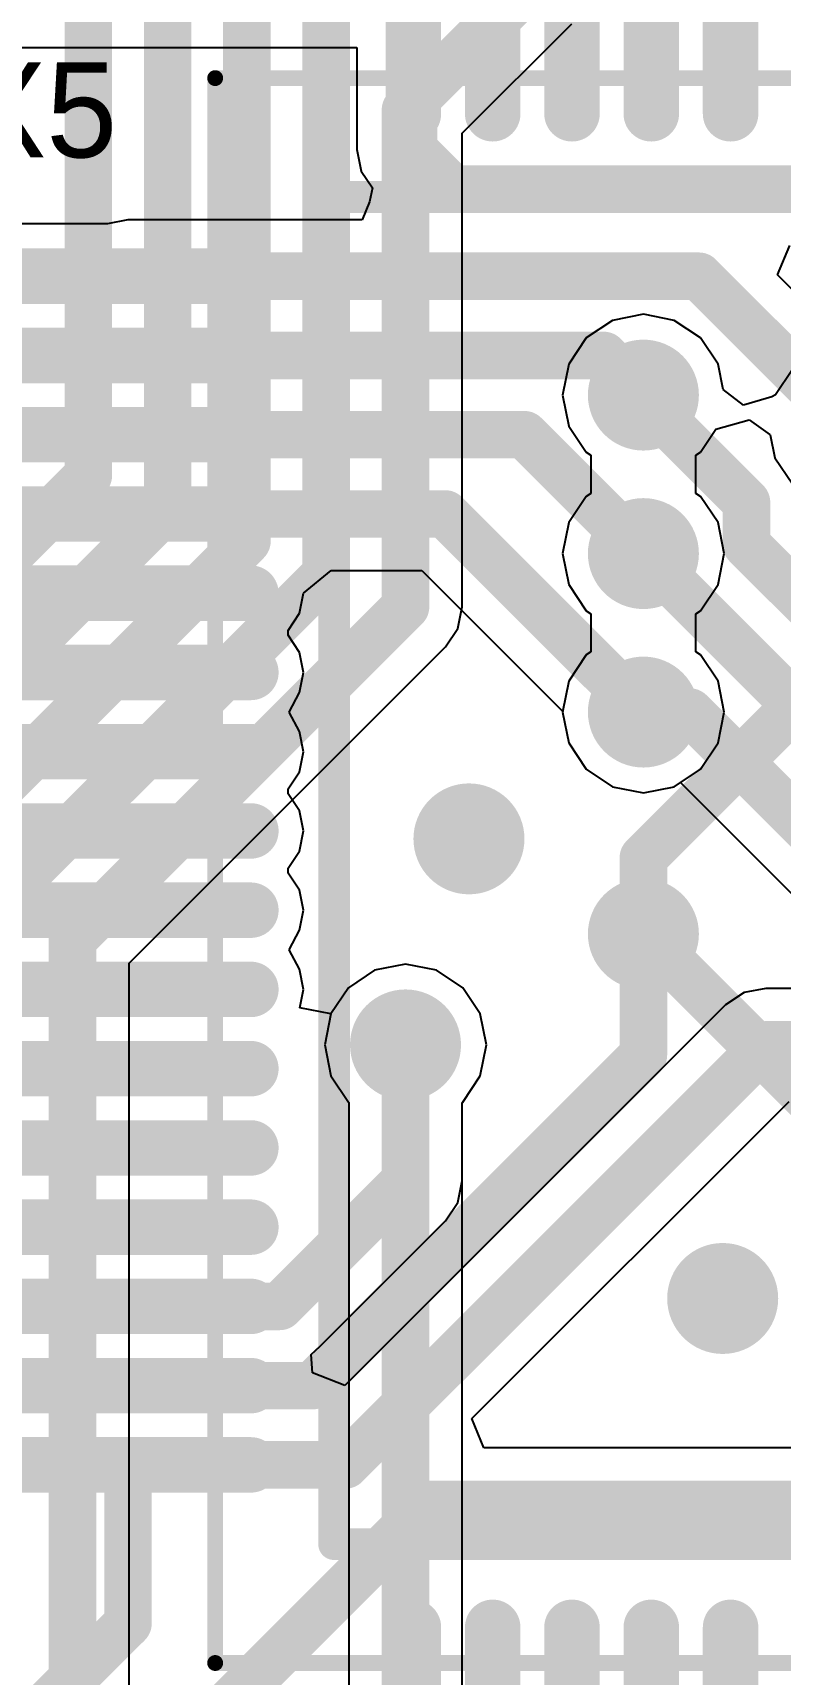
# Model space of a CAD drawing. Header units: millimetres. Extents: x 59 to 152, y 30 to 146.
# Drawn here: x 70.35 to 75.06, y 118.73 to 129.09 of the extents above; entities that cross this region are included whole.
import ezdxf

# ---------------------------------------------------------------- set-up
doc = ezdxf.new("R2010")
doc.units = ezdxf.units.MM
for name, color, linetype in [('BottomLayer', 5, 'Continuous'), ('BottomSolder', 6, 'Continuous'), ('Mechanical13', 56, 'Continuous'), ('MultiLayer', 9, 'Continuous'), ('TopLayer', 1, 'Continuous'), ('TopOverlay', 2, 'Continuous'), ('TopPaste', 8, 'Continuous'), ('TopSolder', 216, 'Continuous'), ('ViaHoleLayer', 16, 'Continuous')]:
    doc.layers.add(name, color=color, linetype=linetype)

# ---------------------------------------------------------------- blocks, each defined once
blk = doc.blocks.new('LQFP64_N_306')
at = {"layer": 'Mechanical13', "const_width": 0.0999998}
for points in [[(5.00000016, 5.0000027), (-5.00000016, 5.0000027)], [(5.00000016, 5.0000027), (5.00000016, -4.999997619999999)], [(5.00000016, -4.999997619999999), (-5.00000016, -4.999997619999999)]]:
    blk.add_lwpolyline(points, dxfattribs=at)
at = {"layer": 'Mechanical13', "const_width": 0.0499999}
for points in [[(4.97500148, 5.0000027, 1), (5.024998839999999, 5.0000027, 1)], [(4.97500148, 5.0000027, 1), (5.024998839999999, 5.0000027, 1)], [(4.97500148, -4.999997619999999, 1), (5.024998839999999, -4.999997619999999, 1)], [(4.97500148, -4.999997619999999, 1), (5.024998839999999, -4.999997619999999, 1)]]:
    blk.add_lwpolyline(points, format="xyb", close=True, dxfattribs=at)
at = {"layer": 'TopLayer', "const_width": 0.2499995}
for points in [[(1.75000158, 6.325001319999999), (1.75000158, 4.77500188)], [(2.25000058, 6.325001319999999), (2.25000058, 4.77500188)], [(2.75000212, 6.325001319999999), (2.75000212, 4.77500188)], [(3.25000112, 6.325001319999999), (3.25000112, 4.77500188)], [(3.75000012, 6.325001319999999), (3.75000012, 4.77500188)], [(4.77500188, 3.75000266), (6.325001319999999, 3.75000266)], [(4.77500188, 3.25000112), (6.325001319999999, 3.25000112)], [(4.77500188, 2.75000212), (6.325001319999999, 2.75000212)], [(4.77500188, 2.25000058), (6.325001319999999, 2.25000058)], [(4.77500188, 1.75000158), (6.325001319999999, 1.75000158)], [(4.77500188, 1.25000258), (6.325001319999999, 1.25000258)], [(4.77500188, 0.75000104), (6.325001319999999, 0.75000104)], [(4.77500188, 0.25000204), (6.325001319999999, 0.25000204)], [(4.77500188, -0.2499995), (6.325001319999999, -0.2499995)], [(4.77500188, -0.7499985), (6.325001319999999, -0.7499985)], [(4.77500188, -1.2499975), (6.325001319999999, -1.2499975)], [(4.77500188, -1.74999904), (6.325001319999999, -1.74999904)], [(4.77500188, -2.24999804), (6.325001319999999, -2.24999804)], [(4.77500188, -2.74999958), (6.325001319999999, -2.74999958)], [(4.77500188, -3.24999858), (6.325001319999999, -3.24999858)], [(4.77500188, -3.74999758), (6.325001319999999, -3.74999758)], [(1.75000158, -4.77499934), (1.75000158, -6.32499878)], [(2.25000058, -4.77499934), (2.25000058, -6.32499878)], [(2.75000212, -4.77499934), (2.75000212, -6.32499878)], [(3.25000112, -4.77499934), (3.25000112, -6.32499878)], [(3.75000012, -4.77499934), (3.75000012, -6.32499878)]]:
    blk.add_lwpolyline(points, dxfattribs=at)
at = {"layer": 'TopLayer', "const_width": 0.12499848}
for points in [[(1.68750234, 4.77500188, 1), (1.81250082, 4.77500188, 1)], [(2.18750134, 4.77500188, 1), (2.31249982, 4.77500188, 1)], [(2.68750288, 4.77500188, 1), (2.81250136, 4.77500188, 1)], [(3.18750188, 4.77500188, 1), (3.31250036, 4.77500188, 1)], [(3.68750088, 4.77500188, 1), (3.81249936, 4.77500188, 1)], [(4.712502639999999, 3.75000266, 1), (4.83750112, 3.75000266, 1)], [(4.712502639999999, 3.25000112, 1), (4.83750112, 3.25000112, 1)], [(4.712502639999999, 2.75000212, 1), (4.83750112, 2.75000212, 1)], [(4.712502639999999, 2.25000058, 1), (4.83750112, 2.25000058, 1)], [(4.712502639999999, 1.75000158, 1), (4.83750112, 1.75000158, 1)], [(4.712502639999999, 1.25000258, 1), (4.83750112, 1.25000258, 1)], [(4.712502639999999, 0.75000104, 1), (4.83750112, 0.75000104, 1)], [(4.712502639999999, 0.25000204, 1), (4.83750112, 0.25000204, 1)], [(4.712502639999999, -0.2499995, 1), (4.83750112, -0.2499995, 1)], [(4.712502639999999, -0.7499985, 1), (4.83750112, -0.7499985, 1)], [(4.712502639999999, -1.2499975, 1), (4.83750112, -1.2499975, 1)], [(4.712502639999999, -1.74999904, 1), (4.83750112, -1.74999904, 1)], [(4.712502639999999, -2.24999804, 1), (4.83750112, -2.24999804, 1)], [(4.712502639999999, -2.74999958, 1), (4.83750112, -2.74999958, 1)], [(4.712502639999999, -3.24999858, 1), (4.83750112, -3.24999858, 1)], [(4.712502639999999, -3.74999758, 1), (4.83750112, -3.74999758, 1)], [(1.68750234, -4.77499934, 1), (1.81250082, -4.77499934, 1)], [(2.18750134, -4.77499934, 1), (2.31249982, -4.77499934, 1)], [(2.68750288, -4.77499934, 1), (2.81250136, -4.77499934, 1)], [(3.18750188, -4.77499934, 1), (3.31250036, -4.77499934, 1)], [(3.68750088, -4.77499934, 1), (3.81249936, -4.77499934, 1)]]:
    blk.add_lwpolyline(points, format="xyb", close=True, dxfattribs=at)
at = {"layer": 'TopOverlay', "const_width": 0.1999996}
for points in [[(4.25000166, 4.25000166), (-4.24999912, 4.25000166)], [(4.25000166, 4.25000166), (4.25000166, -4.24999912)], [(4.25000166, -4.24999912), (-4.24999912, -4.24999912)]]:
    blk.add_lwpolyline(points, dxfattribs=at)
at = {"layer": 'TopOverlay', "const_width": 0.0999998}
for points in [[(4.20000176, 4.25000166, 1), (4.30000156, 4.25000166, 1)], [(4.20000176, 4.25000166, 1), (4.30000156, 4.25000166, 1)], [(4.20000176, -4.24999912, 1), (4.30000156, -4.24999912, 1)], [(4.20000176, -4.24999912, 1), (4.30000156, -4.24999912, 1)]]:
    blk.add_lwpolyline(points, format="xyb", close=True, dxfattribs=at)
at = {"layer": 'TopPaste', "const_width": 0.2499995}
for points in [[(1.75000158, 6.325001319999999), (1.75000158, 4.77500188)], [(2.25000058, 6.325001319999999), (2.25000058, 4.77500188)], [(2.75000212, 6.325001319999999), (2.75000212, 4.77500188)], [(3.25000112, 6.325001319999999), (3.25000112, 4.77500188)], [(3.75000012, 6.325001319999999), (3.75000012, 4.77500188)], [(4.77500188, 3.75000266), (6.325001319999999, 3.75000266)], [(4.77500188, 3.25000112), (6.325001319999999, 3.25000112)], [(4.77500188, 2.75000212), (6.325001319999999, 2.75000212)], [(4.77500188, 2.25000058), (6.325001319999999, 2.25000058)], [(4.77500188, 1.75000158), (6.325001319999999, 1.75000158)], [(4.77500188, 1.25000258), (6.325001319999999, 1.25000258)], [(4.77500188, 0.75000104), (6.325001319999999, 0.75000104)], [(4.77500188, 0.25000204), (6.325001319999999, 0.25000204)], [(4.77500188, -0.2499995), (6.325001319999999, -0.2499995)], [(4.77500188, -0.7499985), (6.325001319999999, -0.7499985)], [(4.77500188, -1.2499975), (6.325001319999999, -1.2499975)], [(4.77500188, -1.74999904), (6.325001319999999, -1.74999904)], [(4.77500188, -2.24999804), (6.325001319999999, -2.24999804)], [(4.77500188, -2.74999958), (6.325001319999999, -2.74999958)], [(4.77500188, -3.24999858), (6.325001319999999, -3.24999858)], [(4.77500188, -3.74999758), (6.325001319999999, -3.74999758)], [(1.75000158, -4.77499934), (1.75000158, -6.32499878)], [(2.25000058, -4.77499934), (2.25000058, -6.32499878)], [(2.75000212, -4.77499934), (2.75000212, -6.32499878)], [(3.25000112, -4.77499934), (3.25000112, -6.32499878)], [(3.75000012, -4.77499934), (3.75000012, -6.32499878)]]:
    blk.add_lwpolyline(points, dxfattribs=at)
at = {"layer": 'TopPaste', "const_width": 0.12499848}
for points in [[(1.68750234, 4.77500188, 1), (1.81250082, 4.77500188, 1)], [(2.18750134, 4.77500188, 1), (2.31249982, 4.77500188, 1)], [(2.68750288, 4.77500188, 1), (2.81250136, 4.77500188, 1)], [(3.18750188, 4.77500188, 1), (3.31250036, 4.77500188, 1)], [(3.68750088, 4.77500188, 1), (3.81249936, 4.77500188, 1)], [(4.712502639999999, 3.75000266, 1), (4.83750112, 3.75000266, 1)], [(4.712502639999999, 3.25000112, 1), (4.83750112, 3.25000112, 1)], [(4.712502639999999, 2.75000212, 1), (4.83750112, 2.75000212, 1)], [(4.712502639999999, 2.25000058, 1), (4.83750112, 2.25000058, 1)], [(4.712502639999999, 1.75000158, 1), (4.83750112, 1.75000158, 1)], [(4.712502639999999, 1.25000258, 1), (4.83750112, 1.25000258, 1)], [(4.712502639999999, 0.75000104, 1), (4.83750112, 0.75000104, 1)], [(4.712502639999999, 0.25000204, 1), (4.83750112, 0.25000204, 1)], [(4.712502639999999, -0.2499995, 1), (4.83750112, -0.2499995, 1)], [(4.712502639999999, -0.7499985, 1), (4.83750112, -0.7499985, 1)], [(4.712502639999999, -1.2499975, 1), (4.83750112, -1.2499975, 1)], [(4.712502639999999, -1.74999904, 1), (4.83750112, -1.74999904, 1)], [(4.712502639999999, -2.24999804, 1), (4.83750112, -2.24999804, 1)], [(4.712502639999999, -2.74999958, 1), (4.83750112, -2.74999958, 1)], [(4.712502639999999, -3.24999858, 1), (4.83750112, -3.24999858, 1)], [(4.712502639999999, -3.74999758, 1), (4.83750112, -3.74999758, 1)], [(1.68750234, -4.77499934, 1), (1.81250082, -4.77499934, 1)], [(2.18750134, -4.77499934, 1), (2.31249982, -4.77499934, 1)], [(2.68750288, -4.77499934, 1), (2.81250136, -4.77499934, 1)], [(3.18750188, -4.77499934, 1), (3.31250036, -4.77499934, 1)], [(3.68750088, -4.77499934, 1), (3.81249936, -4.77499934, 1)]]:
    blk.add_lwpolyline(points, format="xyb", close=True, dxfattribs=at)
at = {"layer": 'TopSolder', "const_width": 0.3499993}
for points in [[(1.75000158, 6.325001319999999), (1.75000158, 4.77500188)], [(2.25000058, 6.325001319999999), (2.25000058, 4.77500188)], [(2.75000212, 6.325001319999999), (2.75000212, 4.77500188)], [(3.25000112, 6.325001319999999), (3.25000112, 4.77500188)], [(3.75000012, 6.325001319999999), (3.75000012, 4.77500188)], [(4.77500188, 3.75000266), (6.325001319999999, 3.75000266)], [(4.77500188, 3.25000112), (6.325001319999999, 3.25000112)], [(4.77500188, 2.75000212), (6.325001319999999, 2.75000212)], [(4.77500188, 2.25000058), (6.325001319999999, 2.25000058)], [(4.77500188, 1.75000158), (6.325001319999999, 1.75000158)], [(4.77500188, 1.25000258), (6.325001319999999, 1.25000258)], [(4.77500188, 0.75000104), (6.325001319999999, 0.75000104)], [(4.77500188, 0.25000204), (6.325001319999999, 0.25000204)], [(4.77500188, -0.2499995), (6.325001319999999, -0.2499995)], [(4.77500188, -0.7499985), (6.325001319999999, -0.7499985)], [(4.77500188, -1.2499975), (6.325001319999999, -1.2499975)], [(4.77500188, -1.74999904), (6.325001319999999, -1.74999904)], [(4.77500188, -2.24999804), (6.325001319999999, -2.24999804)], [(4.77500188, -2.74999958), (6.325001319999999, -2.74999958)], [(4.77500188, -3.24999858), (6.325001319999999, -3.24999858)], [(4.77500188, -3.74999758), (6.325001319999999, -3.74999758)], [(1.75000158, -4.77499934), (1.75000158, -6.32499878)], [(2.25000058, -4.77499934), (2.25000058, -6.32499878)], [(2.75000212, -4.77499934), (2.75000212, -6.32499878)], [(3.25000112, -4.77499934), (3.25000112, -6.32499878)], [(3.75000012, -4.77499934), (3.75000012, -6.32499878)]]:
    blk.add_lwpolyline(points, dxfattribs=at)
at = {"layer": 'TopSolder', "const_width": 0.17499838}
for points in [[(1.66250112, 4.77500188, 1), (1.83750204, 4.77500188, 1)], [(2.16250012, 4.77500188, 1), (2.33750104, 4.77500188, 1)], [(2.66250166, 4.77500188, 1), (2.83750258, 4.77500188, 1)], [(3.16250066, 4.77500188, 1), (3.33750158, 4.77500188, 1)], [(3.66249966, 4.77500188, 1), (3.83750058, 4.77500188, 1)], [(4.687501419999999, 3.75000266, 1), (4.86250234, 3.75000266, 1)], [(4.687501419999999, 3.25000112, 1), (4.86250234, 3.25000112, 1)], [(4.687501419999999, 2.75000212, 1), (4.86250234, 2.75000212, 1)], [(4.687501419999999, 2.25000058, 1), (4.86250234, 2.25000058, 1)], [(4.687501419999999, 1.75000158, 1), (4.86250234, 1.75000158, 1)], [(4.687501419999999, 1.25000258, 1), (4.86250234, 1.25000258, 1)], [(4.687501419999999, 0.75000104, 1), (4.86250234, 0.75000104, 1)], [(4.687501419999999, 0.25000204, 1), (4.86250234, 0.25000204, 1)], [(4.687501419999999, -0.2499995, 1), (4.86250234, -0.2499995, 1)], [(4.687501419999999, -0.7499985, 1), (4.86250234, -0.7499985, 1)], [(4.687501419999999, -1.2499975, 1), (4.86250234, -1.2499975, 1)], [(4.687501419999999, -1.74999904, 1), (4.86250234, -1.74999904, 1)], [(4.687501419999999, -2.24999804, 1), (4.86250234, -2.24999804, 1)], [(4.687501419999999, -2.74999958, 1), (4.86250234, -2.74999958, 1)], [(4.687501419999999, -3.24999858, 1), (4.86250234, -3.24999858, 1)], [(4.687501419999999, -3.74999758, 1), (4.86250234, -3.74999758, 1)], [(1.66250112, -4.77499934, 1), (1.83750204, -4.77499934, 1)], [(2.16250012, -4.77499934, 1), (2.33750104, -4.77499934, 1)], [(2.66250166, -4.77499934, 1), (2.83750258, -4.77499934, 1)], [(3.16250066, -4.77499934, 1), (3.33750158, -4.77499934, 1)], [(3.66249966, -4.77499934, 1), (3.83750058, -4.77499934, 1)]]:
    blk.add_lwpolyline(points, format="xyb", close=True, dxfattribs=at)

msp = doc.modelspace()

# ---------------------------------------------------------------- linework, layer by layer
at = {"layer": 'BottomLayer'}
for p, q in [((73.05685668, 128.45218404), (73.74781542, 129.14314278)), ((73.05685668, 125.4644811), (73.05685668, 128.45218404)), ((74.19999892, 127.30979364), (74.00490914, 127.27098752)), ((74.3950887, 127.27098752), (74.19999892, 127.30979364)), ((74.00490914, 127.27098752), (73.83951958, 127.1604772)), ((74.56047826, 127.1604772), (74.3950887, 127.27098752)), ((73.83951958, 127.1604772), (73.72900926, 126.99508764)), ((74.67098858, 126.99508764), (74.56047826, 127.1604772)), ((73.72900926, 126.99508764), (73.69020314, 126.79999786)), ((74.70286811999999, 126.83482126), (74.67098858, 126.99508764)), ((75.13951952, 126.96048014), (75.03319766, 126.8013593)), ((73.69020314, 126.79999786), (73.72900926, 126.60490808)), ((74.83148102, 126.73603304), (74.70286811999999, 126.83482126)), ((75.0102005, 126.78946702), (74.83148102, 126.73603304)), ((75.03319766, 126.8013593), (75.0102005, 126.78946702)), ((73.72900926, 126.60490808), (73.83951958, 126.43951852)), ((73.83951958, 126.43951852), (73.86832826, 126.42026786)), ((73.86832826, 126.42026786), (73.86832826, 126.17972986)), ((73.83951958, 126.1604792), (73.72900926, 125.99508964)), ((73.86832826, 126.17972986), (73.83951958, 126.1604792)), ((73.72900926, 125.99508964), (73.69020314, 125.79999986)), ((73.69020314, 125.79999986), (73.72900926, 125.60491008)), ((73.72900926, 125.60491008), (73.83951958, 125.43952052)), ((73.02969138, 125.327918), (73.05685668, 125.4644811)), ((73.83951958, 125.43952052), (73.86832826, 125.42026986)), ((73.86832826, 125.42026986), (73.86832826, 125.17973186)), ((72.95233567999999, 125.2121448), (73.02969138, 125.327918)), ((70.95685834, 123.21666746), (72.95233567999999, 125.2121448)), ((73.83951958, 125.1604812), (73.72900926, 124.99509164)), ((73.86832826, 125.17973186), (73.83951958, 125.1604812)), ((73.72900926, 124.99509164), (73.69020314, 124.80000186)), ((73.69020314, 124.80000186), (73.72900926, 124.60491208)), ((73.72900926, 124.60491208), (73.83951958, 124.43952252)), ((73.83951958, 124.43952252), (74.00490914, 124.3290122)), ((74.00490914, 124.3290122), (74.19999892, 124.29020608)), ((74.19999892, 124.29020608), (74.3950887, 124.3290122)), ((74.3950887, 124.3290122), (74.43352652, 124.35469668)), ((74.43352652, 124.35469668), (77.89055542, 120.89766778)), ((70.95685834, 118.24781532), (70.95685834, 123.21666746)), ((72.50490959999999, 123.17099064), (72.33952004, 123.06048032)), ((72.69999938, 123.20979676), (72.50490959999999, 123.17099064)), ((72.89508916, 123.17099064), (72.69999938, 123.20979676)), ((73.06047871999999, 123.06048032), (72.89508916, 123.17099064)), ((72.33952004, 123.06048032), (72.22900972, 122.89509076)), ((73.17098904, 122.89509076), (73.06047871999999, 123.06048032)), ((72.22900972, 122.89509076), (72.19020359999999, 122.70000098)), ((73.20979516, 122.70000098), (73.17098904, 122.89509076)), ((72.19020359999999, 122.70000098), (72.22900972, 122.5049112)), ((73.17098904, 122.5049112), (73.20979516, 122.70000098)), ((72.22900972, 122.5049112), (72.33952004, 122.33952164)), ((73.06047871999999, 122.33952164), (73.17098904, 122.5049112)), ((72.33952004, 122.33952164), (72.34314207999999, 122.33710102)), ((72.34314207999999, 122.33710102), (72.34314207999999, 118.64781452)), ((73.05685668, 122.33710102), (73.06047871999999, 122.33952164)), ((73.05685668, 118.49999922), (73.05685668, 122.33710102))]:
    msp.add_line(p, q, dxfattribs=at)
at = {"layer": 'BottomLayer', "const_width": 0.2999994}
for points in [[(70.70000338, 126.29289702), (70.70000338, 131.2000043)], [(71.20000238, 126.08579304), (71.20000238, 130.78076714)], [(71.70000137999999, 125.87868906), (71.70000137999999, 130.57366316)], [(72.20000037999999, 125.67158508), (72.20000037999999, 130.28579734)], [(72.69999938, 128.59999934), (73.60000011999999, 129.50000008)], [(72.69999938, 125.4644811), (72.69999938, 128.59999934)], [(74.19999892, 126.77366314), (74.19999892, 126.79999786)], [(74.19999892, 126.77366314), (74.84999762, 126.12366444)], [(65.69999813999999, 121.29289178), (70.70000338, 126.29289702)], [(74.84999762, 125.85710414), (74.84999762, 126.12366444)], [(66.19999714, 121.0857878), (71.20000238, 126.08579304)], [(66.69999614, 120.87868382), (71.70000137999999, 125.87868906)], [(74.19999892, 125.79999986), (78.3499957, 121.65000308)], [(74.84999762, 125.85710414), (78.55709968, 122.15000208)], [(67.19999514, 120.67157984), (72.20000037999999, 125.67158508)], [(70.60000104, 123.36448276), (72.69999938, 125.4644811)], [(74.19999892, 124.80000186), (74.49289394, 124.80000186)], [(74.49289394, 124.80000186), (78.14289172, 121.15000408)], [(70.60000104, 118.10000002), (70.60000104, 123.36448276)], [(74.19999892, 123.39999958), (76.1000002, 121.4999983)], [(72.69999938, 118.49999922), (72.69999938, 122.70000098)]]:
    msp.add_lwpolyline(points, dxfattribs=at)
at = {"layer": 'BottomLayer'}
for points, const_width in [([(72.6250008, 128.59999934, 1), (72.77499796, 128.59999934, 1)], 0.1499997), ([(72.6250008, 128.59999934, 1), (72.77499796, 128.59999934, 1)], 0.1499997), ([(74.04999921999999, 126.79999786, 1), (74.34999862, 126.79999786, 1)], 0.2999994), ([(74.12500034, 126.79999786, 1), (74.2749975, 126.79999786, 1)], 0.1499997), ([(74.12500034, 126.77366314, 1), (74.2749975, 126.77366314, 1)], 0.1499997), ([(74.12500034, 126.77366314, 1), (74.2749975, 126.77366314, 1)], 0.1499997), ([(70.6250048, 126.29289702, 1), (70.77500196, 126.29289702, 1)], 0.1499997), ([(70.6250048, 126.29289702, 1), (70.77500196, 126.29289702, 1)], 0.1499997), ([(74.77499904, 126.12366444, 1), (74.9249962, 126.12366444, 1)], 0.1499997), ([(74.77499904, 126.12366444, 1), (74.9249962, 126.12366444, 1)], 0.1499997), ([(71.1250038, 126.08579304, 1), (71.27500096, 126.08579304, 1)], 0.1499997), ([(71.1250038, 126.08579304, 1), (71.27500096, 126.08579304, 1)], 0.1499997), ([(74.04999921999999, 125.79999986, 1), (74.34999862, 125.79999986, 1)], 0.2999994), ([(71.62500279999999, 125.87868906, 1), (71.77499996, 125.87868906, 1)], 0.1499997), ([(71.62500279999999, 125.87868906, 1), (71.77499996, 125.87868906, 1)], 0.1499997), ([(74.12500034, 125.79999986, 1), (74.2749975, 125.79999986, 1)], 0.1499997), ([(74.77499904, 125.85710414, 1), (74.9249962, 125.85710414, 1)], 0.1499997), ([(74.77499904, 125.85710414, 1), (74.9249962, 125.85710414, 1)], 0.1499997), ([(72.12500179999999, 125.67158508, 1), (72.27499895999999, 125.67158508, 1)], 0.1499997), ([(72.12500179999999, 125.67158508, 1), (72.27499895999999, 125.67158508, 1)], 0.1499997), ([(72.6250008, 125.4644811, 1), (72.77499796, 125.4644811, 1)], 0.1499997), ([(72.6250008, 125.4644811, 1), (72.77499796, 125.4644811, 1)], 0.1499997), ([(74.04999921999999, 124.80000186, 1), (74.34999862, 124.80000186, 1)], 0.2999994), ([(74.12500034, 124.80000186, 1), (74.2749975, 124.80000186, 1)], 0.1499997), ([(74.41789536, 124.80000186, 1), (74.56789252, 124.80000186, 1)], 0.1499997), ([(74.41789536, 124.80000186, 1), (74.56789252, 124.80000186, 1)], 0.1499997), ([(72.95000141999999, 124.00000092, 1), (73.25000082, 124.00000092, 1)], 0.2999994), ([(74.04999921999999, 123.39999958, 1), (74.34999862, 123.39999958, 1)], 0.2999994), ([(70.52500246, 123.36448276, 1), (70.67499962, 123.36448276, 1)], 0.1499997), ([(70.52500246, 123.36448276, 1), (70.67499962, 123.36448276, 1)], 0.1499997), ([(74.12500034, 123.39999958, 1), (74.2749975, 123.39999958, 1)], 0.1499997), ([(72.54999968, 122.70000098, 1), (72.84999907999999, 122.70000098, 1)], 0.2999994), ([(72.6250008, 122.70000098, 1), (72.77499796, 122.70000098, 1)], 0.1499997), ([(74.55000075999999, 121.0999991, 1), (74.85000016, 121.0999991, 1)], 0.2999994)]:
    msp.add_lwpolyline(points, format="xyb", close=True, dxfattribs=dict(at, const_width=const_width))
at = {"layer": 'BottomSolder', "const_width": 0.3499993}
for points in [[(74.02500054, 126.79999786, 1), (74.37499729999999, 126.79999786, 1)], [(74.02500054, 125.79999986, 1), (74.37499729999999, 125.79999986, 1)], [(74.02500054, 124.80000186, 1), (74.37499729999999, 124.80000186, 1)], [(72.92500274, 124.00000092, 1), (73.27499949999999, 124.00000092, 1)], [(74.02500054, 123.39999958, 1), (74.37499729999999, 123.39999958, 1)], [(72.52500099999999, 122.70000098, 1), (72.87499776, 122.70000098, 1)], [(74.52500208, 121.0999991, 1), (74.87499883999999, 121.0999991, 1)]]:
    msp.add_lwpolyline(points, format="xyb", close=True, dxfattribs=at)
at = {"layer": 'MultiLayer', "const_width": 0.2999994}
for points in [[(74.04999921999999, 126.79999786, 1), (74.34999862, 126.79999786, 1)], [(74.04999921999999, 125.79999986, 1), (74.34999862, 125.79999986, 1)], [(74.04999921999999, 124.80000186, 1), (74.34999862, 124.80000186, 1)], [(72.95000141999999, 124.00000092, 1), (73.25000082, 124.00000092, 1)], [(74.04999921999999, 123.39999958, 1), (74.34999862, 123.39999958, 1)], [(72.54999968, 122.70000098, 1), (72.84999907999999, 122.70000098, 1)], [(74.55000075999999, 121.0999991, 1), (74.85000016, 121.0999991, 1)]]:
    msp.add_lwpolyline(points, format="xyb", close=True, dxfattribs=at)
at = {"layer": 'TopLayer'}
for p, q in [((70.18668462, 128.99314308), (72.39288289999999, 128.99314308)), ((72.39288289999999, 128.99314308), (72.39288289999999, 128.35025892)), ((72.39288289999999, 128.35025892), (72.4200482, 128.21369582)), ((72.4200482, 128.21369582), (72.4914349, 128.1068558)), ((72.47353043999999, 128.01881432), (72.42715765999999, 127.9068562)), ((72.4914349, 128.1068558), (72.47353043999999, 128.01881432)), ((70.94973872, 127.9068562), (70.82159064, 127.88136476)), ((72.42715765999999, 127.9068562), (70.94973872, 127.9068562)), ((70.82159064, 127.88136476), (70.174739, 127.88136476)), ((75.0463066, 127.55836566), (75.12284188, 127.74314304)), ((75.49572658, 127.10894568), (75.0463066, 127.55836566)), ((74.56047826, 126.43951852), (74.65757737999999, 126.58483446)), ((74.65757737999999, 126.58483446), (74.86697498, 126.6430665)), ((74.86697498, 126.6430665), (75.00027417999999, 126.54937606)), ((75.00027417999999, 126.54937606), (75.02900919999999, 126.40491102)), ((74.53166958, 126.42026786), (74.56047826, 126.43951852)), ((74.53166958, 126.17972986), (74.53166958, 126.42026786)), ((75.02900919999999, 126.40491102), (75.13951952, 126.23952146)), ((74.56047826, 126.1604792), (74.53166958, 126.17972986)), ((74.67098858, 125.99508964), (74.56047826, 126.1604792)), ((74.70979469999999, 125.79999986), (74.67098858, 125.99508964)), ((74.67098858, 125.60491008), (74.70979469999999, 125.79999986)), ((72.0561043, 125.54999782), (72.23154971999999, 125.69314206)), ((72.23154971999999, 125.69314206), (72.80218612, 125.69314206)), ((72.80218612, 125.69314206), (73.69105404, 124.80427414)), ((72.03087956, 125.4231934), (72.0561043, 125.54999782)), ((74.56047826, 125.43952052), (74.67098858, 125.60491008)), ((71.95904836, 125.31569298), (72.03087956, 125.4231934)), ((74.53166958, 125.42026986), (74.56047826, 125.43952052)), ((74.53166958, 125.17973186), (74.53166958, 125.42026986)), ((71.95904836, 125.2843062), (71.95904836, 125.31569298)), ((72.03087956, 125.17680578), (71.95904836, 125.2843062)), ((72.0561043, 125.04999882), (72.03087956, 125.17680578)), ((74.56047826, 125.1604812), (74.53166958, 125.17973186)), ((74.67098858, 124.99509164), (74.56047826, 125.1604812)), ((72.0308821, 124.9231944), (72.0561043, 125.04999882)), ((71.96716366, 124.79999932), (72.0308821, 124.9231944)), ((74.70979469999999, 124.80000186), (74.67098858, 124.99509164)), ((72.03087956, 124.67680678), (71.96716366, 124.79999932)), ((73.69105404, 124.80427414), (73.69020314, 124.80000186)), ((73.69020314, 124.80000186), (73.72900926, 124.60491208)), ((74.67098858, 124.60491208), (74.70979469999999, 124.80000186)), ((72.0561043, 124.54999982), (72.03087956, 124.67680678)), ((73.72900926, 124.60491208), (73.83951958, 124.43952252)), ((74.56047826, 124.43952252), (74.67098858, 124.60491208)), ((72.03087956, 124.42319286), (72.0561043, 124.54999982)), ((71.95904836, 124.31569244), (72.03087956, 124.42319286)), ((73.83951958, 124.43952252), (74.00490914, 124.3290122)), ((74.3950887, 124.3290122), (74.56047826, 124.43952252)), ((71.95904836, 124.2843082), (71.95904836, 124.31569244)), ((72.03087956, 124.17680778), (71.95904836, 124.2843082)), ((74.00490914, 124.3290122), (74.19999892, 124.29020608)), ((74.19999892, 124.29020608), (74.3950887, 124.3290122)), ((72.0561043, 124.05000082), (72.03087956, 124.17680778)), ((72.03087956, 123.92319386), (72.0561043, 124.05000082)), ((71.95904836, 123.81569344), (72.03087956, 123.92319386)), ((71.95904836, 123.78430666), (71.95904836, 123.81569344)), ((72.03087956, 123.67680624), (71.95904836, 123.78430666)), ((72.0561043, 123.54999928), (72.03087956, 123.67680624)), ((72.0308821, 123.42319486), (72.0561043, 123.54999928)), ((71.96716366, 123.29999978), (72.0308821, 123.42319486)), ((72.03087956, 123.17680724), (71.96716366, 123.29999978)), ((72.0561043, 123.05000028), (72.03087956, 123.17680724)), ((72.50490959999999, 123.17099064), (72.33952004, 123.06048032)), ((72.69999938, 123.20979676), (72.50490959999999, 123.17099064)), ((72.89508916, 123.17099064), (72.69999938, 123.20979676)), ((73.06047871999999, 123.06048032), (72.89508916, 123.17099064)), ((72.03313508, 122.93453188), (72.0561043, 123.05000028)), ((72.33952004, 123.06048032), (72.22900972, 122.8950933)), ((73.17098904, 122.89509076), (73.06047871999999, 123.06048032)), ((74.97104894, 123.05685828), (74.83448584, 123.02969298)), ((76.94314304, 123.05685828), (74.97104894, 123.05685828)), ((72.22900972, 122.8950933), (72.03313508, 122.93453188)), ((74.71871263999999, 122.95233728), (72.31681497999999, 120.55043962)), ((74.83448584, 123.02969298), (74.71871263999999, 122.95233728)), ((73.20979516, 122.70000098), (73.17098904, 122.89509076)), ((73.17098904, 122.5049112), (73.20979516, 122.70000098)), ((73.06047871999999, 122.33952164), (73.17098904, 122.5049112)), ((73.05685668, 122.33710102), (73.06047871999999, 122.33952164)), ((73.05685668, 121.84315738), (73.05685668, 122.33710102)), ((73.1173544, 120.34163384), (75.11886424, 122.34314368)), ((73.02969138, 121.70659428), (73.05685668, 121.84315738)), ((72.95233567999999, 121.59082108), (73.02969138, 121.70659428)), ((72.15918004, 120.79766544), (72.95233567999999, 121.59082108)), ((72.10468433999999, 120.7463295), (72.15918004, 120.79766544)), ((72.11352862, 120.6299975), (72.10468433999999, 120.7463295)), ((72.31681497999999, 120.55043962), (72.11352862, 120.6299975)), ((73.19388968, 120.15685646), (73.1173544, 120.34163384)), ((77.8739997, 120.15685646), (73.19388968, 120.15685646))]:
    msp.add_line(p, q, dxfattribs=at)
at = {"layer": 'TopLayer', "const_width": 0.2999994}
for points in [[(72.74974019999999, 128.35025892), (72.74974019999999, 129.35000038)], [(72.74974019999999, 128.35025892), (72.99999878, 128.10000034)], [(72.99999878, 128.10000034), (75.88076518, 128.10000034)], [(70.94973872, 127.5499989), (74.55000075999999, 127.5499989)], [(74.55000075999999, 127.5499989), (75.49999885999999, 126.6000008)], [(70.94973872, 127.0499999), (73.94999688, 127.0499999)], [(73.94999688, 127.0499999), (74.19999892, 126.79999786)], [(70.94973872, 126.5500009), (73.44999788, 126.5500009)], [(73.44999788, 126.5500009), (74.19999892, 125.79999986)], [(74.19999892, 123.8807657), (76.4999994, 126.18076618)], [(70.94973872, 126.04999936), (72.95000141999999, 126.04999936)], [(72.95000141999999, 126.04999936), (74.19999892, 124.80000186)], [(69.74999765999999, 125.55000036), (70.94973872, 125.55000036)], [(69.2500012, 125.04999882), (70.94973872, 125.04999882)], [(68.83076403999999, 124.54999982), (70.94973872, 124.54999982)], [(68.44999772, 124.05000082), (70.94973872, 124.05000082)], [(74.19999892, 123.39999958), (74.19999892, 123.8807657)], [(68.15000085999999, 123.54999928), (70.94973872, 123.54999928)], [(74.19999892, 122.63605394), (74.19999892, 123.39999958)], [(72.32104661999999, 120.04999866), (74.97104894, 122.70000098)], [(72.69999938, 121.84315738), (72.69999938, 122.70000098)], [(74.97104894, 122.70000098), (77.13847412, 122.70000098)], [(72.11394518, 120.5500002), (74.19999892, 122.63605394)], [(69.8999999, 122.04999974), (70.94973872, 122.04999974)], [(71.90684374, 121.05000174), (72.69999938, 121.84315738)], [(69.78553226, 121.55000074), (70.94973872, 121.55000074)], [(70.94973872, 121.0499992), (70.94974126, 121.05000174)], [(70.94974126, 121.05000174), (71.90684374, 121.05000174)], [(69.7500002, 120.5500002), (70.94973872, 120.5500002)], [(70.94973872, 120.5500002), (72.11394518, 120.5500002)], [(70.94973872, 119.0497365), (70.94973872, 120.04999866)], [(70.94973872, 120.04999866), (72.32104661999999, 120.04999866)], [(70.18623758, 117.14360112), (72.84263562, 119.79999916)], [(72.84263562, 119.79999916), (77.8739997, 119.79999916)], [(70.30000163999999, 118.39999942), (70.94973872, 119.0497365)]]:
    msp.add_lwpolyline(points, dxfattribs=at)
at = {"layer": 'TopLayer'}
for points, const_width in [([(72.67474161999999, 128.35025892, 1), (72.82473877999999, 128.35025892, 1)], 0.1499997), ([(72.67474161999999, 128.35025892, 1), (72.82473877999999, 128.35025892, 1)], 0.1499997), ([(72.9250002, 128.10000034, 1), (73.07499736, 128.10000034, 1)], 0.1499997), ([(72.9250002, 128.10000034, 1), (73.07499736, 128.10000034, 1)], 0.1499997), ([(70.87474014, 127.5499989, 1), (71.0247373, 127.5499989, 1)], 0.1499997), ([(74.47500217999999, 127.5499989, 1), (74.62499934, 127.5499989, 1)], 0.1499997), ([(74.47500217999999, 127.5499989, 1), (74.62499934, 127.5499989, 1)], 0.1499997), ([(70.87474014, 127.0499999, 1), (71.0247373, 127.0499999, 1)], 0.1499997), ([(73.8749983, 127.0499999, 1), (74.02499546, 127.0499999, 1)], 0.1499997), ([(73.8749983, 127.0499999, 1), (74.02499546, 127.0499999, 1)], 0.1499997), ([(74.04999921999999, 126.79999786, 1), (74.34999862, 126.79999786, 1)], 0.2999994), ([(74.12500034, 126.79999786, 1), (74.2749975, 126.79999786, 1)], 0.1499997), ([(70.87474014, 126.5500009, 1), (71.0247373, 126.5500009, 1)], 0.1499997), ([(73.3749993, 126.5500009, 1), (73.52499646, 126.5500009, 1)], 0.1499997), ([(73.3749993, 126.5500009, 1), (73.52499646, 126.5500009, 1)], 0.1499997), ([(70.87474014, 126.04999936, 1), (71.0247373, 126.04999936, 1)], 0.1499997), ([(72.87500284, 126.04999936, 1), (73.02499999999999, 126.04999936, 1)], 0.1499997), ([(72.87500284, 126.04999936, 1), (73.02499999999999, 126.04999936, 1)], 0.1499997), ([(74.04999921999999, 125.79999986, 1), (74.34999862, 125.79999986, 1)], 0.2999994), ([(74.12500034, 125.79999986, 1), (74.2749975, 125.79999986, 1)], 0.1499997), ([(70.87474014, 125.55000036, 1), (71.0247373, 125.55000036, 1)], 0.1499997), ([(70.87474014, 125.04999882, 1), (71.0247373, 125.04999882, 1)], 0.1499997), ([(74.04999921999999, 124.80000186, 1), (74.34999862, 124.80000186, 1)], 0.2999994), ([(74.12500034, 124.80000186, 1), (74.2749975, 124.80000186, 1)], 0.1499997), ([(70.87474014, 124.54999982, 1), (71.0247373, 124.54999982, 1)], 0.1499997), ([(72.95000141999999, 124.00000092, 1), (73.25000082, 124.00000092, 1)], 0.2999994), ([(70.87474014, 124.05000082, 1), (71.0247373, 124.05000082, 1)], 0.1499997), ([(74.12500034, 123.8807657, 1), (74.2749975, 123.8807657, 1)], 0.1499997), ([(74.12500034, 123.8807657, 1), (74.2749975, 123.8807657, 1)], 0.1499997), ([(70.87474014, 123.54999928, 1), (71.0247373, 123.54999928, 1)], 0.1499997), ([(74.04999921999999, 123.39999958, 1), (74.34999862, 123.39999958, 1)], 0.2999994), ([(74.12500034, 123.39999958, 1), (74.2749975, 123.39999958, 1)], 0.1499997), ([(74.12500034, 123.39999958, 1), (74.2749975, 123.39999958, 1)], 0.1499997), ([(72.54999968, 122.70000098, 1), (72.84999907999999, 122.70000098, 1)], 0.2999994), ([(72.6250008, 122.70000098, 1), (72.77499796, 122.70000098, 1)], 0.1499997), ([(74.89605035999999, 122.70000098, 1), (75.04604752, 122.70000098, 1)], 0.1499997), ([(74.89605035999999, 122.70000098, 1), (75.04604752, 122.70000098, 1)], 0.1499997), ([(74.12500034, 122.63605394, 1), (74.2749975, 122.63605394, 1)], 0.1499997), ([(74.12500034, 122.63605394, 1), (74.2749975, 122.63605394, 1)], 0.1499997), ([(70.87474014, 122.04999974, 1), (71.0247373, 122.04999974, 1)], 0.1499997), ([(72.6250008, 121.84315738, 1), (72.77499796, 121.84315738, 1)], 0.1499997), ([(72.6250008, 121.84315738, 1), (72.77499796, 121.84315738, 1)], 0.1499997), ([(70.87474014, 121.55000074, 1), (71.0247373, 121.55000074, 1)], 0.1499997), ([(74.55000075999999, 121.0999991, 1), (74.85000016, 121.0999991, 1)], 0.2999994), ([(70.87474014, 121.0499992, 1), (71.0247373, 121.0499992, 1)], 0.1499997), ([(70.87474268, 121.05000174, 1), (71.02473984, 121.05000174, 1)], 0.1499997), ([(70.87474268, 121.05000174, 1), (71.02473984, 121.05000174, 1)], 0.1499997), ([(71.83184516, 121.05000174, 1), (71.98184232, 121.05000174, 1)], 0.1499997), ([(71.83184516, 121.05000174, 1), (71.98184232, 121.05000174, 1)], 0.1499997), ([(70.87474014, 120.5500002, 1), (71.0247373, 120.5500002, 1)], 0.1499997), ([(70.87474014, 120.5500002, 1), (71.0247373, 120.5500002, 1)], 0.1499997), ([(72.0389466, 120.5500002, 1), (72.18894376, 120.5500002, 1)], 0.1499997), ([(72.0389466, 120.5500002, 1), (72.18894376, 120.5500002, 1)], 0.1499997), ([(70.87474014, 120.04999866, 1), (71.0247373, 120.04999866, 1)], 0.1499997), ([(70.87474014, 120.04999866, 1), (71.0247373, 120.04999866, 1)], 0.1499997), ([(72.24604803999999, 120.04999866, 1), (72.39604519999999, 120.04999866, 1)], 0.1499997), ([(72.24604803999999, 120.04999866, 1), (72.39604519999999, 120.04999866, 1)], 0.1499997), ([(72.76763704, 119.79999916, 1), (72.9176342, 119.79999916, 1)], 0.1499997), ([(72.76763704, 119.79999916, 1), (72.9176342, 119.79999916, 1)], 0.1499997), ([(70.87474014, 119.0497365, 1), (71.0247373, 119.0497365, 1)], 0.1499997), ([(70.87474014, 119.0497365, 1), (71.0247373, 119.0497365, 1)], 0.1499997)]:
    msp.add_lwpolyline(points, format="xyb", close=True, dxfattribs=dict(at, const_width=const_width))
at = {"layer": 'TopSolder', "const_width": 0.3499993}
for points in [[(74.02500054, 126.79999786, 1), (74.37499729999999, 126.79999786, 1)], [(74.02500054, 125.79999986, 1), (74.37499729999999, 125.79999986, 1)], [(74.02500054, 124.80000186, 1), (74.37499729999999, 124.80000186, 1)], [(72.92500274, 124.00000092, 1), (73.27499949999999, 124.00000092, 1)], [(74.02500054, 123.39999958, 1), (74.37499729999999, 123.39999958, 1)], [(72.52500099999999, 122.70000098, 1), (72.87499776, 122.70000098, 1)], [(74.52500208, 121.0999991, 1), (74.87499883999999, 121.0999991, 1)]]:
    msp.add_lwpolyline(points, format="xyb", close=True, dxfattribs=at)
at = {"layer": 'ViaHoleLayer', "const_width": 0.1499997}
for points in [[(74.12500034, 126.79999786, 1), (74.2749975, 126.79999786, 1)], [(74.12500034, 125.79999986, 1), (74.2749975, 125.79999986, 1)], [(74.12500034, 124.80000186, 1), (74.2749975, 124.80000186, 1)], [(73.02500254, 124.00000092, 1), (73.1749997, 124.00000092, 1)], [(74.12500034, 123.39999958, 1), (74.2749975, 123.39999958, 1)], [(72.6250008, 122.70000098, 1), (72.77499796, 122.70000098, 1)], [(74.62500188, 121.0999991, 1), (74.77499904, 121.0999991, 1)]]:
    msp.add_lwpolyline(points, format="xyb", close=True, dxfattribs=at)

# ---------------------------------------------------------------- block references
at = {"rotation": 180}
msp.add_blockref('LQFP64_N_306', (76.49974032, 123.80000132), dxfattribs=at)

# ---------------------------------------------------------------- texts
at = {"layer": 'TopOverlay'}
msp.add_text('X5', height=0.5999987999999999, dxfattribs=at).set_placement((69.8999999, 128.29999994))

doc.saveas('drawing.dxf')
